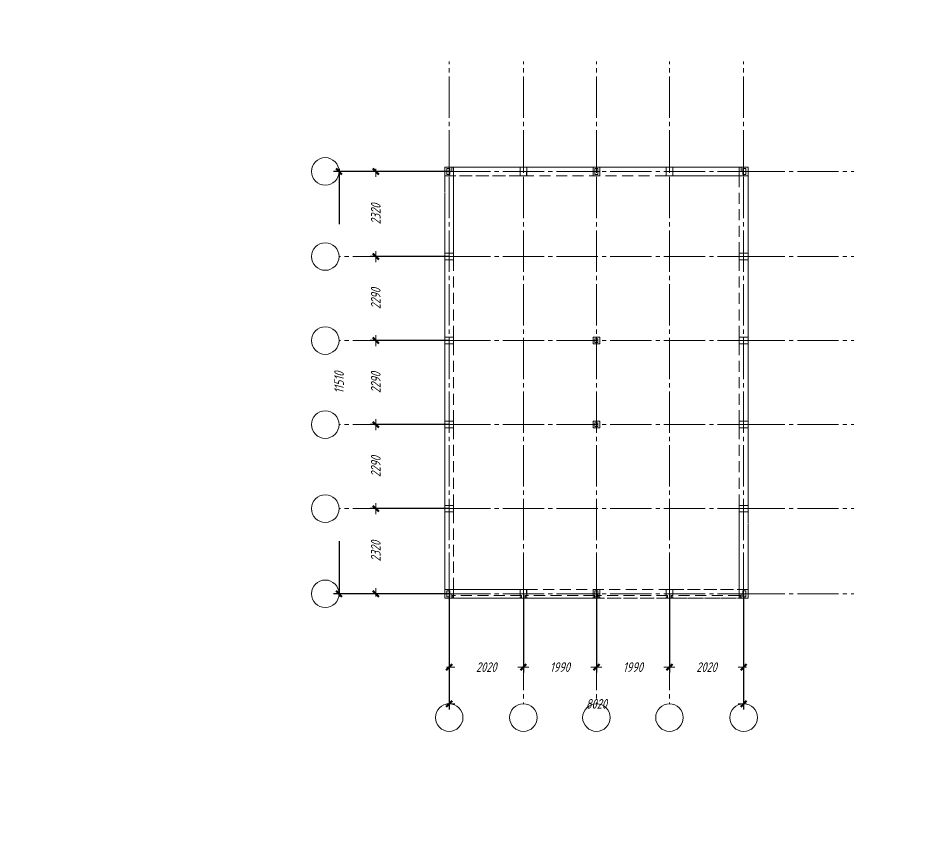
# Model space of a CAD drawing. Header units: millimetres. Extents: x 0 to 7980, y 0 to 297.
# Drawn here: x 811.3 to 1135.3, y 0 to 297 of the extents above; entities that cross this region are included whole.
import ezdxf

# ---------------------------------------------------------------- set-up
doc = ezdxf.new("R2010")
doc.units = ezdxf.units.MM
for name, pattern in [('K5LT_AXLED', [19.5, 15, -1.5, 1.5, -1.5]), ('K5LT_BASIC', [0]), ('K5LT_DASHED', [6, 4, -2]), ('K5LT_THIN', [0])]:
    doc.linetypes.add(name, pattern=pattern)
doc.layers.add('Системный слой', color=7, linetype='Continuous')
doc.styles.add('KDIMTEXTSTYLE', font='GOST_AU.SHX', dxfattribs={"width": 0.96, "oblique": 15, "height": 5})
doc.styles.add('KTEXTSTYLE', font='GOST_AU.SHX', dxfattribs={"width": 0.96, "height": 5})
doc.dimstyles.new('KDIMSTYLE (0.01)', dxfattribs={"dimtxt": 5, "dimasz": 1, "dimexe": 2, "dimexo": 0, "dimgap": 1, "dimtad": 1, "dimlfac": 75, "dimtxsty": 'KDIMTEXTSTYLE', "dimsah": 1, "dimcen": 0, "dimdle": 1, "dimadec": 0, "dimazin": 0, "dimtfac": 0.667, "dimtmove": 0, "dimatfit": 3, "dimfxl": 0, "dimtvp": 1, "dimtolj": 1, "dimtzin": 0, "dimarcsym": 0})

# ---------------------------------------------------------------- blocks, each defined once
blk = doc.blocks.new('U28')
at = {"layer": 'Системный слой', "color": 30, "linetype": 'K5LT_AXLED', "lineweight": 18}
for p, q in [((947.93, 87.72), (927.93, 87.72)), ((967.93, 87.72), (947.93, 87.72)), ((967.93, 87.72), (1074.87, 87.72)), ((1074.87, 87.72), (1114.87, 87.72))]:
    blk.add_line(p, q, dxfattribs=at)
at = {"layer": 'Системный слой', "color": 7, "linetype": 'K5LT_THIN', "lineweight": 18}
blk.add_arc((922.93, 87.72), 5, 0, 360, dxfattribs=at)
blk = doc.blocks.new('U29')
at = {"layer": 'Системный слой', "color": 30, "linetype": 'K5LT_AXLED', "lineweight": 18}
for p, q in [((947.93, 118.65), (927.93, 118.65)), ((967.93, 118.65), (947.93, 118.65)), ((967.93, 118.65), (1074.87, 118.65)), ((1074.87, 118.65), (1114.87, 118.65))]:
    blk.add_line(p, q, dxfattribs=at)
at = {"layer": 'Системный слой', "color": 7, "linetype": 'K5LT_THIN', "lineweight": 18}
blk.add_arc((922.93, 118.65), 5, 0, 360, dxfattribs=at)
blk = doc.blocks.new('U30')
at = {"layer": 'Системный слой', "color": 30, "linetype": 'K5LT_AXLED', "lineweight": 18}
for p, q in [((947.93, 149.19), (927.93, 149.19)), ((967.93, 149.19), (947.93, 149.19)), ((967.93, 149.19), (1074.87, 149.19)), ((1074.87, 149.19), (1114.87, 149.19))]:
    blk.add_line(p, q, dxfattribs=at)
at = {"layer": 'Системный слой', "color": 7, "linetype": 'K5LT_THIN', "lineweight": 18}
blk.add_arc((922.93, 149.19), 5, 0, 360, dxfattribs=at)
blk = doc.blocks.new('U31')
at = {"layer": 'Системный слой', "color": 30, "linetype": 'K5LT_AXLED', "lineweight": 18}
for p, q in [((947.93, 179.72), (927.93, 179.72)), ((967.93, 179.72), (947.93, 179.72)), ((967.93, 179.72), (1074.87, 179.72)), ((1074.87, 179.72), (1114.87, 179.72))]:
    blk.add_line(p, q, dxfattribs=at)
at = {"layer": 'Системный слой', "color": 7, "linetype": 'K5LT_THIN', "lineweight": 18}
blk.add_arc((922.93, 179.72), 5, 0, 360, dxfattribs=at)
blk = doc.blocks.new('U32')
at = {"layer": 'Системный слой', "color": 30, "linetype": 'K5LT_AXLED', "lineweight": 18}
for p, q in [((947.93, 210.25), (927.93, 210.25)), ((967.93, 210.25), (947.93, 210.25)), ((967.93, 210.25), (1074.87, 210.25)), ((1074.87, 210.25), (1114.87, 210.25))]:
    blk.add_line(p, q, dxfattribs=at)
at = {"layer": 'Системный слой', "color": 7, "linetype": 'K5LT_THIN', "lineweight": 18}
blk.add_arc((922.93, 210.25), 5, 0, 360, dxfattribs=at)
blk = doc.blocks.new('U33')
at = {"layer": 'Системный слой', "color": 30, "linetype": 'K5LT_AXLED', "lineweight": 18}
for p, q in [((947.93, 241.19), (927.93, 241.19)), ((967.93, 241.19), (947.93, 241.19)), ((967.93, 241.19), (1074.87, 241.19)), ((1074.87, 241.19), (1114.87, 241.19))]:
    blk.add_line(p, q, dxfattribs=at)
at = {"layer": 'Системный слой', "color": 7, "linetype": 'K5LT_THIN', "lineweight": 18}
blk.add_arc((922.93, 241.19), 5, 0, 360, dxfattribs=at)
blk = doc.blocks.new('U34')
at = {"layer": 'Системный слой', "color": 30, "linetype": 'K5LT_AXLED', "lineweight": 18}
for p, q in [((967.93, 241.19), (967.93, 281.19)), ((967.93, 87.72), (967.93, 241.19)), ((967.93, 87.72), (967.93, 67.72)), ((967.93, 67.72), (967.93, 47.72))]:
    blk.add_line(p, q, dxfattribs=at)
at = {"layer": 'Системный слой', "color": 7, "linetype": 'K5LT_THIN', "lineweight": 18}
blk.add_arc((967.93, 42.72), 5, 0, 360, dxfattribs=at)
blk = doc.blocks.new('U35')
at = {"layer": 'Системный слой', "color": 30, "linetype": 'K5LT_AXLED', "lineweight": 18}
for p, q in [((994.87, 241.19), (994.87, 281.19)), ((994.87, 87.72), (994.87, 241.19)), ((994.87, 87.72), (994.87, 67.72)), ((994.87, 67.72), (994.87, 47.72))]:
    blk.add_line(p, q, dxfattribs=at)
at = {"layer": 'Системный слой', "color": 7, "linetype": 'K5LT_THIN', "lineweight": 18}
blk.add_arc((994.87, 42.72), 5, 0, 360, dxfattribs=at)
blk = doc.blocks.new('U36')
at = {"layer": 'Системный слой', "color": 30, "linetype": 'K5LT_AXLED', "lineweight": 18}
for p, q in [((1021.4, 241.19), (1021.4, 281.19)), ((1021.4, 87.72), (1021.4, 241.19)), ((1021.4, 87.72), (1021.4, 67.72)), ((1021.4, 67.72), (1021.4, 47.72))]:
    blk.add_line(p, q, dxfattribs=at)
at = {"layer": 'Системный слой', "color": 7, "linetype": 'K5LT_THIN', "lineweight": 18}
blk.add_arc((1021.4, 42.72), 5, 0, 360, dxfattribs=at)
blk = doc.blocks.new('U37')
at = {"layer": 'Системный слой', "color": 30, "linetype": 'K5LT_AXLED', "lineweight": 18}
for p, q in [((1047.93, 241.19), (1047.93, 281.19)), ((1047.93, 87.72), (1047.93, 241.19)), ((1047.93, 87.72), (1047.93, 67.72)), ((1047.93, 67.72), (1047.93, 47.72))]:
    blk.add_line(p, q, dxfattribs=at)
at = {"layer": 'Системный слой', "color": 7, "linetype": 'K5LT_THIN', "lineweight": 18}
blk.add_arc((1047.93, 42.72), 5, 0, 360, dxfattribs=at)
blk = doc.blocks.new('U38')
at = {"layer": 'Системный слой', "color": 30, "linetype": 'K5LT_AXLED', "lineweight": 18}
for p, q in [((1074.87, 241.19), (1074.87, 281.19)), ((1074.87, 87.72), (1074.87, 241.19)), ((1074.87, 87.72), (1074.87, 67.72)), ((1074.87, 67.72), (1074.87, 47.72))]:
    blk.add_line(p, q, dxfattribs=at)
at = {"layer": 'Системный слой', "color": 7, "linetype": 'K5LT_THIN', "lineweight": 18}
blk.add_arc((1074.87, 42.72), 5, 0, 360, dxfattribs=at)
blk = doc.blocks.new('U27')
at = {"layer": 'Системный слой'}
for name in ['U34', 'U35', 'U36', 'U37', 'U38', 'U33', 'U32', 'U31', 'U30', 'U29', 'U28']:
    blk.add_blockref(name, (0, 0), dxfattribs=at)
blk = doc.blocks.new('U39')
at = {"layer": 'Системный слой', "color": 7, "linetype": 'K5LT_DASHED', "lineweight": 18}
for p, q in [((969.53, 242.79), (966.33, 242.79)), ((966.33, 242.79), (966.33, 239.59)), ((1076.46, 242.79), (966.33, 242.79)), ((969.53, 242.79), (966.33, 242.79)), ((966.33, 239.59), (966.33, 242.79)), ((966.33, 179.72), (966.33, 242.79)), ((967.13, 242.25), (967.13, 240.12)), ((967.13, 242.25), (968.2, 242.25)), ((968.2, 240.12), (967.13, 240.12)), ((968.2, 242.25), (968.2, 240.12)), ((969.53, 239.59), (969.53, 242.79)), ((1073.26, 242.79), (969.53, 242.79)), ((969.53, 239.59), (969.53, 242.79)), ((969.53, 242.79), (969.53, 211.45)), ((993.66, 239.59), (993.66, 241.19)), ((996.06, 241.19), (993.66, 241.19)), ((996.06, 239.59), (996.06, 241.19)), ((1020.86, 240.12), (1020.86, 242.25)), ((1020.86, 242.25), (1021.93, 242.25)), ((1021.93, 240.12), (1020.86, 240.12)), ((1021.93, 240.12), (1021.93, 242.25)), ((1046.73, 239.59), (1046.73, 241.19)), ((1049.13, 241.19), (1046.73, 241.19)), ((1049.13, 239.59), (1049.13, 241.19)), ((1073.26, 242.79), (1073.26, 239.59)), ((1073.26, 242.79), (1076.46, 242.79)), ((1073.26, 211.45), (1073.26, 242.79)), ((1073.26, 242.79), (1076.46, 242.79)), ((1073.26, 242.79), (1073.26, 239.59)), ((1074.6, 242.25), (1075.66, 242.25)), ((1074.6, 242.25), (1074.6, 240.12)), ((1075.66, 240.12), (1074.6, 240.12)), ((1075.66, 242.25), (1075.66, 240.12)), ((1076.46, 242.79), (1076.46, 239.59)), ((1076.46, 239.59), (1076.46, 242.79)), ((1076.46, 149.19), (1076.46, 242.79)), ((969.53, 239.59), (966.33, 239.59)), ((966.33, 239.59), (993.66, 239.59)), ((969.53, 239.59), (966.33, 239.59)), ((966.33, 239.59), (966.33, 179.72)), ((993.66, 239.59), (969.53, 239.59)), ((969.53, 211.45), (969.53, 239.59)), ((1046.73, 239.59), (996.06, 239.59)), ((1049.13, 239.59), (1076.46, 239.59)), ((1073.26, 239.59), (1049.13, 239.59)), ((1073.26, 239.59), (1076.46, 239.59)), ((1073.26, 211.45), (1073.26, 239.59)), ((1073.26, 239.59), (1076.46, 239.59)), ((1076.46, 239.59), (1076.46, 149.19)), ((969.53, 211.45), (967.93, 211.45)), ((967.93, 211.45), (967.93, 209.05)), ((1074.86, 211.45), (1073.26, 211.45)), ((1074.86, 209.05), (1074.86, 211.45)), ((969.53, 209.05), (967.93, 209.05)), ((969.53, 209.05), (969.53, 180.92)), ((1074.86, 209.05), (1073.26, 209.05)), ((1073.26, 209.05), (1073.26, 180.92)), ((967.93, 179.72), (966.33, 179.72)), ((966.33, 89.32), (966.33, 179.72)), ((966.33, 179.72), (966.33, 86.12)), ((967.93, 179.72), (966.33, 179.72)), ((969.53, 180.92), (967.93, 180.92)), ((967.93, 180.92), (967.93, 179.72)), ((967.93, 178.52), (967.93, 179.72)), ((967.93, 178.52), (969.53, 178.52)), ((969.53, 150.39), (969.53, 178.52)), ((1074.86, 180.92), (1073.26, 180.92)), ((1074.86, 178.52), (1073.26, 178.52)), ((1073.26, 150.39), (1073.26, 178.52)), ((1074.86, 180.92), (1074.86, 178.52)), ((967.93, 147.99), (967.93, 150.39)), ((967.93, 150.39), (969.53, 150.39)), ((1074.86, 150.39), (1073.26, 150.39)), ((1074.86, 150.39), (1074.86, 149.19)), ((1074.86, 149.19), (1076.46, 149.19)), ((1074.86, 147.99), (1074.86, 149.19)), ((1074.86, 149.19), (1076.46, 149.19)), ((1076.46, 89.32), (1076.46, 149.19)), ((1076.46, 149.19), (1076.46, 86.12)), ((967.93, 147.99), (969.53, 147.99)), ((969.53, 119.85), (969.53, 147.99)), ((1073.26, 119.85), (1073.26, 147.99)), ((1073.26, 147.99), (1074.86, 147.99)), ((967.93, 119.85), (969.53, 119.85)), ((967.93, 119.85), (967.93, 117.45)), ((967.93, 117.45), (969.53, 117.45)), ((969.53, 89.32), (969.53, 117.45)), ((969.53, 117.45), (969.53, 87.11)), ((1073.26, 119.85), (1074.86, 119.85)), ((1073.26, 87.11), (1073.26, 117.45)), ((1073.26, 117.45), (1074.86, 117.45)), ((1073.26, 117.45), (1073.26, 89.32)), ((1074.86, 117.45), (1074.86, 119.85)), ((969.53, 89.32), (966.33, 89.32)), ((966.33, 86.12), (966.33, 89.32)), ((993.66, 89.32), (966.33, 89.32)), ((969.53, 89.32), (966.33, 89.32)), ((966.33, 89.32), (966.33, 86.12)), ((967.13, 88.79), (968.2, 88.79)), ((967.13, 88.79), (967.13, 86.65)), ((968.2, 88.79), (968.2, 86.65)), ((969.53, 86.12), (969.53, 89.32)), ((969.53, 87.11), (969.53, 89.32)), ((969.53, 89.32), (993.66, 89.32)), ((969.53, 89.32), (969.53, 86.12)), ((993.66, 89.32), (993.66, 87.72)), ((993.66, 87.72), (996.06, 87.72)), ((996.06, 89.32), (1046.73, 89.32)), ((996.06, 89.32), (996.06, 87.72)), ((1020.86, 88.79), (1020.86, 86.65)), ((1020.86, 88.79), (1021.93, 88.79)), ((1021.93, 88.79), (1021.93, 86.65)), ((1046.73, 89.32), (1046.73, 87.72)), ((1046.73, 87.72), (1049.13, 87.72)), ((1049.13, 89.32), (1073.26, 89.32)), ((1049.13, 89.32), (1049.13, 87.72)), ((1076.46, 89.32), (1049.13, 89.32)), ((1073.26, 89.32), (1073.26, 86.12)), ((1073.26, 89.32), (1076.46, 89.32)), ((1073.26, 87.11), (1073.26, 89.32)), ((1073.26, 89.32), (1076.46, 89.32)), ((1073.26, 89.32), (1073.26, 86.12)), ((1074.6, 86.65), (1074.6, 88.79)), ((1074.6, 88.79), (1075.66, 88.79)), ((1075.66, 86.65), (1075.66, 88.79)), ((1076.46, 86.12), (1076.46, 89.32)), ((1076.46, 89.32), (1076.46, 86.12)), ((969.53, 86.12), (966.33, 86.12)), ((966.33, 86.12), (1076.46, 86.12)), ((969, 86.12), (966.33, 86.12)), ((969.53, 86.12), (966.33, 86.12)), ((968.2, 86.65), (967.13, 86.65)), ((969, 86.12), (969, 87.11)), ((969, 87.11), (969.53, 87.11)), ((969, 86.12), (969.53, 86.12)), ((969.53, 86.12), (969.53, 87.11)), ((994.2, 87.11), (969.53, 87.11)), ((969.53, 86.12), (969.53, 87.11)), ((969.53, 86.12), (994.2, 86.12)), ((994.2, 86.12), (994.2, 87.11)), ((994.2, 86.12), (995.53, 86.12)), ((1020.73, 87.11), (995.53, 87.11)), ((995.53, 87.11), (995.53, 86.12)), ((1020.73, 86.12), (995.53, 86.12)), ((1020.73, 86.12), (1020.73, 87.11)), ((1022.06, 86.12), (1020.73, 86.12)), ((1021.93, 86.65), (1020.86, 86.65)), ((1047.26, 87.11), (1022.06, 87.11)), ((1022.06, 87.11), (1022.06, 86.12)), ((1047.26, 86.12), (1022.06, 86.12)), ((1047.26, 86.12), (1047.26, 87.11)), ((1047.26, 86.12), (1048.6, 86.12)), ((1048.6, 86.12), (1048.6, 87.11)), ((1073.26, 87.11), (1048.6, 87.11)), ((1048.6, 86.12), (1073.26, 86.12)), ((1073.26, 86.12), (1073.26, 87.11)), ((1073.8, 87.11), (1073.26, 87.11)), ((1073.26, 86.12), (1073.26, 87.11)), ((1073.26, 86.12), (1076.46, 86.12)), ((1073.8, 86.12), (1073.26, 86.12)), ((1073.26, 86.12), (1076.46, 86.12)), ((1073.8, 86.12), (1073.8, 87.11)), ((1073.8, 86.12), (1076.46, 86.12)), ((1075.66, 86.65), (1074.6, 86.65))]:
    blk.add_line(p, q, dxfattribs=at)
blk = doc.blocks.new('U40')
at = {"layer": 'Системный слой', "color": 7, "linetype": 'K5LT_DASHED', "lineweight": 18}
for p, q in [((966.33, 242.79), (969.53, 242.79)), ((966.33, 242.79), (966.33, 239.59)), ((967.93, 241.19), (966.33, 241.19)), ((966.33, 241.19), (966.33, 239.59)), ((966.33, 241.19), (969.53, 241.19)), ((967.13, 240.12), (967.13, 242.25)), ((968.2, 242.25), (967.13, 242.25)), ((967.13, 240.12), (968.2, 240.12)), ((969.53, 241.19), (967.93, 241.19)), ((967.93, 241.19), (967.93, 239.59)), ((968.2, 240.12), (968.2, 242.25)), ((968.86, 241.19), (968.86, 242.79)), ((969.53, 242.79), (968.86, 242.79)), ((969.53, 241.19), (968.86, 241.19)), ((969.53, 241.19), (969.53, 242.79)), ((969.53, 242.79), (969.53, 239.59)), ((969.53, 241.19), (969.53, 239.59)), ((996.07, 242.79), (993.67, 242.79)), ((993.67, 242.79), (993.67, 241.19)), ((996.07, 241.19), (993.67, 241.19)), ((993.67, 241.19), (993.67, 239.59)), ((996.07, 242.79), (996.07, 241.19)), ((996.07, 241.19), (996.07, 239.59)), ((1022.6, 242.79), (1020.2, 242.79)), ((1020.2, 242.79), (1020.2, 239.59)), ((1020.2, 242.79), (1020.2, 241.19)), ((1022.6, 241.19), (1020.2, 241.19)), ((1020.87, 242.25), (1020.87, 240.12)), ((1020.87, 242.25), (1021.93, 242.25)), ((1020.87, 240.12), (1021.93, 240.12)), ((1021.93, 242.25), (1021.93, 240.12)), ((1022.6, 242.79), (1022.6, 239.59)), ((1022.6, 242.79), (1022.6, 241.19)), ((1049.13, 242.79), (1046.73, 242.79)), ((1046.73, 242.79), (1046.73, 241.19)), ((1046.73, 241.19), (1049.13, 241.19)), ((1046.73, 241.19), (1046.73, 239.59)), ((1049.13, 242.79), (1049.13, 241.19)), ((1049.13, 241.19), (1049.13, 239.59)), ((1073.27, 242.79), (1073.94, 242.79)), ((1073.27, 242.79), (1073.27, 241.19)), ((1073.27, 242.79), (1073.27, 239.59)), ((1073.27, 242.79), (1076.47, 242.79)), ((1073.94, 241.19), (1073.27, 241.19)), ((1073.27, 241.19), (1074.87, 241.19)), ((1073.27, 241.19), (1076.47, 241.19)), ((1073.27, 241.19), (1073.27, 239.59)), ((1073.94, 242.79), (1073.94, 241.19)), ((1074.6, 242.25), (1074.6, 240.12)), ((1074.6, 242.25), (1075.67, 242.25)), ((1074.6, 240.12), (1075.67, 240.12)), ((1074.87, 239.59), (1074.87, 241.19)), ((1074.87, 241.19), (1076.47, 241.19)), ((1075.67, 240.12), (1075.67, 242.25)), ((1076.47, 242.79), (1076.47, 239.59)), ((1076.47, 239.59), (1076.47, 241.19)), ((966.33, 239.59), (967.93, 239.59)), ((966.33, 239.59), (969.53, 239.59)), ((993.67, 239.59), (996.07, 239.59)), ((1022.6, 239.59), (1020.2, 239.59)), ((1046.73, 239.59), (1049.13, 239.59)), ((1076.47, 239.59), (1073.27, 239.59)), ((1076.47, 239.59), (1074.87, 239.59)), ((967.93, 211.45), (966.33, 211.45)), ((966.33, 211.45), (966.33, 209.05)), ((967.93, 209.05), (967.93, 211.45)), ((967.93, 211.45), (969.53, 211.45)), ((969.53, 209.05), (969.53, 211.45)), ((1074.87, 211.45), (1073.27, 211.45)), ((1073.27, 209.05), (1073.27, 211.45)), ((1074.87, 211.45), (1074.87, 209.05)), ((1074.87, 211.45), (1076.47, 211.45)), ((1076.47, 209.05), (1076.47, 211.45)), ((967.93, 209.05), (966.33, 209.05)), ((967.93, 209.05), (969.53, 209.05)), ((1074.87, 209.05), (1073.27, 209.05)), ((1074.87, 209.05), (1076.47, 209.05)), ((967.93, 180.92), (966.33, 180.92)), ((966.33, 180.92), (966.33, 178.52)), ((967.93, 178.52), (966.33, 178.52)), ((967.93, 178.52), (967.93, 180.92)), ((967.93, 180.92), (969.53, 180.92)), ((967.93, 178.52), (969.53, 178.52)), ((969.53, 178.52), (969.53, 180.92)), ((1022.6, 180.92), (1020.2, 180.92)), ((1020.2, 180.92), (1020.2, 178.52)), ((1022.6, 178.52), (1020.2, 178.52)), ((1020.87, 179.05), (1020.87, 180.39)), ((1020.87, 180.39), (1021.93, 180.39)), ((1020.87, 179.05), (1021.93, 179.05)), ((1021.93, 179.05), (1021.93, 180.39)), ((1022.6, 180.92), (1022.6, 178.52)), ((1074.87, 180.92), (1073.27, 180.92)), ((1073.27, 178.52), (1073.27, 180.92)), ((1074.87, 178.52), (1073.27, 178.52)), ((1074.87, 180.92), (1074.87, 178.52)), ((1074.87, 180.92), (1076.47, 180.92)), ((1074.87, 178.52), (1076.47, 178.52)), ((1076.47, 178.52), (1076.47, 180.92)), ((967.93, 150.39), (966.33, 150.39)), ((966.33, 150.39), (966.33, 147.99)), ((967.93, 147.99), (967.93, 150.39)), ((967.93, 150.39), (969.53, 150.39)), ((969.53, 147.99), (969.53, 150.39)), ((1022.6, 150.39), (1020.2, 150.39)), ((1020.2, 150.39), (1020.2, 147.99)), ((1020.87, 148.52), (1020.87, 149.85)), ((1020.87, 149.85), (1021.93, 149.85)), ((1021.93, 148.52), (1021.93, 149.85)), ((1022.6, 150.39), (1022.6, 147.99)), ((1074.87, 150.39), (1073.27, 150.39)), ((1073.27, 147.99), (1073.27, 150.39)), ((1074.87, 150.39), (1074.87, 147.99)), ((1074.87, 150.39), (1076.47, 150.39)), ((1076.47, 147.99), (1076.47, 150.39)), ((967.93, 147.99), (966.33, 147.99)), ((967.93, 147.99), (969.53, 147.99)), ((1022.6, 147.99), (1020.2, 147.99)), ((1020.87, 148.52), (1021.93, 148.52)), ((1074.87, 147.99), (1073.27, 147.99)), ((1074.87, 147.99), (1076.47, 147.99)), ((967.93, 119.85), (966.33, 119.85)), ((966.33, 119.85), (966.33, 117.45)), ((967.93, 117.45), (966.33, 117.45)), ((967.93, 117.45), (967.93, 119.85)), ((967.93, 119.85), (969.53, 119.85)), ((967.93, 117.45), (969.53, 117.45)), ((969.53, 117.45), (969.53, 119.85)), ((1074.87, 119.85), (1073.27, 119.85)), ((1073.27, 117.45), (1073.27, 119.85)), ((1074.87, 117.45), (1073.27, 117.45)), ((1074.87, 119.85), (1074.87, 117.45)), ((1074.87, 119.85), (1076.47, 119.85)), ((1074.87, 117.45), (1076.47, 117.45)), ((1076.47, 117.45), (1076.47, 119.85)), ((966.33, 87.72), (966.33, 89.32)), ((966.33, 86.12), (966.33, 89.32)), ((969.53, 89.32), (966.33, 89.32)), ((966.33, 89.32), (967.93, 89.32)), ((969.53, 87.72), (966.33, 87.72)), ((966.33, 87.72), (967.93, 87.72)), ((967.13, 86.65), (967.13, 88.79)), ((968.2, 88.79), (967.13, 88.79)), ((967.93, 87.72), (967.93, 89.32)), ((967.93, 87.72), (969.53, 87.72)), ((968.2, 86.65), (968.2, 88.79)), ((969.53, 87.72), (968.86, 87.72)), ((968.86, 87.72), (968.86, 86.12)), ((969.53, 87.72), (969.53, 89.32)), ((969.53, 87.11), (969.53, 89.32)), ((969.53, 87.72), (969.53, 87.11)), ((993.67, 87.72), (993.67, 89.32)), ((993.67, 89.32), (996.07, 89.32)), ((993.67, 87.11), (993.67, 87.72)), ((996.07, 87.72), (993.67, 87.72)), ((996.07, 87.72), (996.07, 89.32)), ((996.07, 87.11), (996.07, 87.72)), ((1020.2, 87.11), (1020.2, 89.32)), ((1020.2, 89.32), (1022.6, 89.32)), ((1020.2, 87.11), (1020.2, 87.72)), ((1020.2, 87.72), (1022.6, 87.72)), ((1020.87, 88.79), (1021.93, 88.79)), ((1020.87, 88.79), (1020.87, 86.65)), ((1021.93, 86.65), (1021.93, 88.79)), ((1022.6, 87.11), (1022.6, 89.32)), ((1022.6, 87.11), (1022.6, 87.72)), ((1046.73, 87.72), (1046.73, 89.32)), ((1046.73, 89.32), (1049.13, 89.32)), ((1046.73, 87.11), (1046.73, 87.72)), ((1046.73, 87.72), (1049.13, 87.72)), ((1049.13, 87.72), (1049.13, 89.32)), ((1049.13, 87.72), (1049.13, 87.11)), ((1073.27, 87.11), (1073.27, 89.32)), ((1073.27, 87.72), (1073.27, 89.32)), ((1073.27, 89.32), (1076.47, 89.32)), ((1073.27, 87.11), (1073.27, 87.72)), ((1073.27, 87.72), (1074.87, 87.72)), ((1073.27, 87.72), (1073.94, 87.72)), ((1073.27, 87.72), (1076.47, 87.72)), ((1073.94, 86.12), (1073.94, 87.72)), ((1075.67, 88.79), (1074.6, 88.79)), ((1074.6, 88.79), (1074.6, 86.65)), ((1076.47, 89.32), (1074.87, 89.32)), ((1074.87, 87.72), (1074.87, 89.32)), ((1076.47, 87.72), (1074.87, 87.72)), ((1075.67, 88.79), (1075.67, 86.65)), ((1076.47, 86.12), (1076.47, 89.32)), ((1076.47, 89.32), (1076.47, 87.72)), ((969.53, 86.12), (966.33, 86.12)), ((967.13, 86.65), (968.2, 86.65)), ((969.53, 86.12), (968.86, 86.12)), ((969.53, 87.11), (969, 87.11)), ((969, 86.57), (969, 87.11)), ((969.53, 86.57), (969, 86.57)), ((969.53, 86.12), (969.53, 86.57)), ((994.2, 87.11), (993.67, 87.11)), ((994.2, 86.57), (993.67, 86.57)), ((993.67, 86.57), (993.67, 86.12)), ((993.67, 86.12), (996.07, 86.12)), ((994.2, 86.57), (994.2, 87.11)), ((995.53, 86.57), (995.53, 87.11)), ((995.53, 87.11), (996.07, 87.11)), ((995.53, 86.57), (996.07, 86.57)), ((996.07, 86.57), (996.07, 86.12)), ((1020.73, 87.11), (1020.2, 87.11)), ((1020.73, 86.57), (1020.2, 86.57)), ((1020.2, 86.57), (1020.2, 86.12)), ((1020.2, 86.12), (1022.6, 86.12)), ((1020.73, 86.57), (1020.73, 87.11)), ((1020.87, 86.65), (1021.93, 86.65)), ((1022.07, 86.57), (1022.07, 87.11)), ((1022.07, 87.11), (1022.6, 87.11)), ((1022.07, 86.57), (1022.6, 86.57)), ((1022.6, 86.57), (1022.6, 86.12)), ((1047.27, 87.11), (1046.73, 87.11)), ((1047.27, 86.57), (1046.73, 86.57)), ((1046.73, 86.12), (1046.73, 86.57)), ((1046.73, 86.12), (1049.13, 86.12)), ((1047.27, 86.57), (1047.27, 87.11)), ((1048.6, 86.57), (1048.6, 87.11)), ((1049.13, 87.11), (1048.6, 87.11)), ((1049.13, 86.57), (1048.6, 86.57)), ((1049.13, 86.12), (1049.13, 86.57)), ((1073.27, 87.11), (1073.8, 87.11)), ((1073.27, 86.12), (1073.27, 86.57)), ((1073.27, 86.57), (1073.8, 86.57)), ((1076.47, 86.12), (1073.27, 86.12)), ((1073.27, 86.12), (1073.94, 86.12)), ((1073.8, 87.11), (1073.8, 86.57)), ((1074.6, 86.65), (1075.67, 86.65))]:
    blk.add_line(p, q, dxfattribs=at)
blk = doc.blocks.new('KDIMARROW_03')
at = {"layer": 'Системный слой', "color": 0, "linetype": 'K5LT_BASIC', "lineweight": 40}
blk.add_line((-1.06, -1.06), (1.06, 1.06), dxfattribs=at)
at = {"layer": 'Системный слой', "color": 0, "linetype": 'K5LT_THIN', "lineweight": 18}
for q in [(-1, 0), (2, 0)]:
    blk.add_line((0, 0), q, dxfattribs=at)

msp = doc.modelspace()

# ---------------------------------------------------------------- block references
at = {"layer": 'Системный слой'}
for name in ['U27', 'U39', 'U40']:
    msp.add_blockref(name, (0, 0), dxfattribs=at)

# ---------------------------------------------------------------- dimensions: what is measured, and where the dimension line sits
at = {"layer": 'Системный слой', "color": 7}
for base, p1, p2, location in [((927.93415, 87.72096), (967.93415, 241.18762), (967.93415, 87.72096), (927.93415, 164.45429)), ((941.26749, 210.25429), (967.93415, 241.18762), (967.93415, 210.25429), (941.26749, 225.72096)), ((941.26749, 179.72096), (967.93415, 210.25429), (967.93415, 179.72096), (941.26749, 194.98762)), ((941.26749, 149.18762), (967.93415, 179.72096), (967.93415, 149.18762), (941.26749, 164.45429)), ((941.26749, 118.65429), (967.93415, 149.18762), (967.93415, 118.65429), (941.26749, 133.92096)), ((941.26749, 87.72096), (967.93415, 118.65429), (967.93415, 87.72096), (941.26749, 103.18762))]:
    msp.add_linear_dim(base=base, p1=p1, p2=p2, angle=90, location=location, dimstyle='KDIMSTYLE (0.01)', override={"dimexo": 0, "dimpost": '\\H3.5;\\W0.965;\\Q15;<>', "dimblk1": 'KDIMARROW_03', "dimblk2": 'KDIMARROW_03', "dimse1": 0, "dimse2": 0, "dimclrt": 7, "dimtolj": 1}, dxfattribs=at).render()
for base, p1, p2, location in [((967.93415, 61.05429), (994.86749, 87.72096), (967.93415, 87.72096), (981.40082, 61.05429)), ((967.93415, 47.72096), (1074.86749, 87.72096), (967.93415, 87.72096), (1021.40082, 47.72096)), ((994.86749, 61.05429), (1021.40082, 87.72096), (994.86749, 87.72096), (1008.13415, 61.05429)), ((1021.40082, 61.05429), (1047.93415, 87.72096), (1021.40082, 87.72096), (1034.66749, 61.05429)), ((1047.93415, 61.05429), (1074.86749, 87.72096), (1047.93415, 87.72096), (1061.40082, 61.05429))]:
    msp.add_linear_dim(base=base, p1=p1, p2=p2, location=location, dimstyle='KDIMSTYLE (0.01)', override={"dimexo": 0, "dimpost": '\\H3.5;\\W0.965;\\Q15;<>', "dimblk1": 'KDIMARROW_03', "dimblk2": 'KDIMARROW_03', "dimse1": 0, "dimse2": 0, "dimclrt": 7, "dimtolj": 1}, dxfattribs=at).render()

doc.saveas('drawing.dxf')
